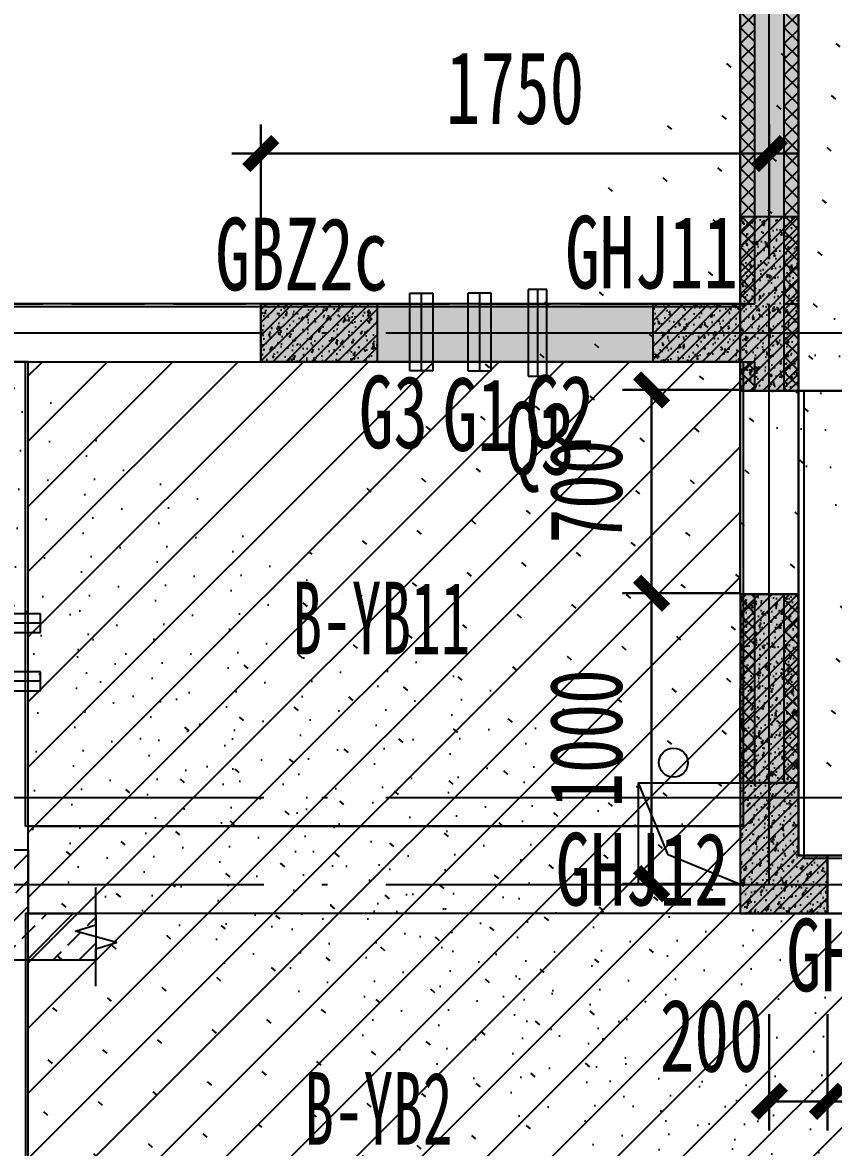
# Model space of a CAD drawing. Extents: x -3200781797 to -8106663, y 494714 to 1244925.
# Drawn here: x -8153170 to -8150380, y 771964 to 775838 of the extents above; entities that cross this region are included whole.
import ezdxf
from ezdxf.enums import TextEntityAlignment as Align
from ezdxf.xclip import XClip

# ---------------------------------------------------------------- set-up
doc = ezdxf.new("R2010")
doc.units = 0
doc.header["$LTSCALE"] = 1000
doc.header["$MEASUREMENT"] = 0
doc.header["$XCLIPFRAME"] = 0
for name, pattern in [('120-墙体$0$CENTER2', [1.125, 0.75, -0.125, 0.125, -0.125]), ('120-墙体$0$CONTINOUS', [0]), ('3#-轴线$0$DOTE', [2.4200000000000004, 2, -0.2, 0.02, -0.2]), ('3#4#5#$0$DASH', [0.35, 0.25, -0.1]), ('3#4#5#模板$0$DASH', [0.35, 0.25, -0.1]), ('DASH', [0.35, 0.25, -0.1])]:
    doc.linetypes.add(name, pattern=pattern)
doc.layers.get('Defpoints').update_dxf_attribs({"color": 30, "linetype": 'DASH'})
for name, color, linetype in [('120-墙体$0$DUCT-排烟中心线', 5, '120-墙体$0$CENTER2'), ('120-墙体$0$DUCT-排烟管', 2, 'Continuous'), ('120-墙体$0$DUCT-送风中心线', 5, '120-墙体$0$CENTER2'), ('120-墙体$0$DUCT-送风管', 4, 'Continuous'), ('120-墙体$0$S-SLAB-HOLE', 5, 'Continuous'), ('120-墙体$0$S-WALL', 40, 'Continuous'), ('120-墙体$0$S-WALL-BEAM', 120, 'Continuous'), ('120-墙体$0$S-WALL-COLU', 252, '120-墙体$0$CONTINOUS'), ('120-墙体$0$S-WALL-COLU-HATC', 16, 'Continuous'), ('120-墙体$0$S-WALL-HATC', 253, 'Continuous'), ('120-墙体$0$提结构条件', 7, 'Continuous'), ('3#-轴线$0$A-ANNO-DOTE', 10, '3#-轴线$0$DOTE'), ('3#4#5#$0$PC-SLAB', 6, '3#4#5#$0$DASH'), ('3#4#5#$0$S-ANNO-TEXT', 7, 'Continuous'), ('3#4#5#$0$S-PC-FQ-WYQ', 4, 'Continuous'), ('3#4#5#$0$S-PC-SLAB', 6, 'Continuous'), ('3#4#5#$0$S-WALL-HATC', 253, 'Continuous'), ('3#4#5#模板$0$S-SLAB-TEXT', 120, 'Continuous'), ('3#4#5#模板$0$南北楼-结构布置-地上 -新修改$0$S-ANNO-THIN', 3, 'Continuous'), ('3#4#5#模板$0$南北楼-结构布置-地上 -新修改$0$S-SLAB-HATC', 200, 'Continuous'), ('4#-标准层$0$S-SLAB', 6, 'Continuous'), ('DIM', 3, 'Continuous'), ('S-PC-FQ-WYQ', 4, 'Continuous'), ('S-WALL-COLU-TEXT', 2, 'Continuous')]:
    doc.layers.add(name, color=color, linetype=linetype)
doc.layers.add('WALL-TEXT', color=2, linetype='Continuous', lineweight=25)
doc.layers.add('设备条件', color=5, linetype='Continuous', lineweight=30)
doc.styles.add('3#4#5#$0$外部参照 1$0$宋体', font='', dxfattribs={"width": 0.8})
doc.styles.add('TSSD_Dimension', font='', dxfattribs={"width": 0.7})
doc.styles.add('楷体GB312', font='', dxfattribs={"width": 0.8})
doc.styles.get('3#4#5#$0$外部参照 1$0$宋体').set_extended_font_data('SimSun')
doc.styles.get('TSSD_Dimension').set_extended_font_data('KaiTi_GB2312')
doc.styles.get('楷体GB312').set_extended_font_data('楷体_GB2312')
doc.dimstyles.new('TSSD_100_100', dxfattribs={"dimtxt": 250, "dimasz": 100, "dimexe": 100, "dimexo": 250, "dimgap": 100, "dimtad": 1, "dimdec": 0, "dimzin": 0, "dimdsep": 46, "dimtxsty": 'TSSD_Dimension', "dimblk": 'ARCHTICK', "dimcen": 0, "dimdle": 100, "dimclrt": 7, "dimadec": 0, "dimazin": 0, "dimtfac": 1, "dimtdec": 0, "dimtix": 1, "dimtmove": 2, "dimatfit": 3, "dimfxl": 1, "dimtolj": 1, "dimtzin": 0, "dimarcsym": 0})
doc.dimstyles.new('TSSD_100_100$0', dxfattribs={"dimtxt": 250, "dimasz": 100, "dimexe": 100, "dimexo": 0, "dimgap": 100, "dimtad": 1, "dimdec": 0, "dimzin": 0, "dimdsep": 46, "dimtxsty": 'TSSD_Dimension', "dimblk1": 'ARCHTICK', "dimblk2": 'ARCHTICK', "dimsah": 1, "dimcen": 0, "dimclrt": 7, "dimadec": 0, "dimazin": 0, "dimtfac": 1, "dimtdec": 0, "dimtix": 1, "dimtmove": 2, "dimatfit": 3, "dimldrblk": 'ARCHTICK', "dimfxl": 300, "dimfxlon": 1, "dimtvp": 0.7, "dimtolj": 1, "dimtzin": 0, "dimarcsym": 0})

# ---------------------------------------------------------------- blocks, each defined once
blk = doc.blocks.new('an-4')
at = {"layer": 'S-WALL-COLU-TEXT', "style": '楷体GB312', "width": 0.7}
for s, p in [('GBZ2c', (-8455061.28577073, 768243.849255085)), ('GHJ11', (-8453857.439727, 768250.2359273434)), ('GHJ12', (-8453889.447318915, 766125.8713706913)), ('GHJ13', (-8453096.06951236, 765830.6417960587))]:
    blk.add_text(s, height=250, dxfattribs=at).set_placement(p)
blk = doc.blocks.new('3-Q-2')
at = {"layer": 'WALL-TEXT', "style": '楷体GB312', "width": 0.7}
blk.add_text('Q3', height=250, rotation=0.0003730194111994933, dxfattribs=at).set_placement((-8198116.203775353, 774266.9263707728))
blk = doc.blocks.new('g-4')
at = {"layer": 'DIM', "color": 7, "char_height": 250, "attachment_point": 5, "style": 'TSSD_Dimension'}
for s, insert in [('\\A1;G3', (-8376240.714031867, 696637.9254228591)), ('\\A1;G1', (-8375952.121399959, 696629.1748529244)), ('\\A1;G2', (-8375668.028716513, 696639.2483741969))]:
    blk.add_mtext(s, dxfattribs=dict(at, insert=insert))
blk = doc.blocks.new('_ArchTick')
at = {"color": 0, "linetype": 'ByBlock', "const_width": 0.4}
blk.add_lwpolyline([(-0.5, -0.5), (0.5, 0.5)], dxfattribs=at)
blk = doc.blocks.new('*D1541')
at = {"layer": 'Defpoints', "color": 0, "transparency": 16777216}
for p in [(-8394873.590938032, 775383.1338346412), (-8396623.590938032, 774769.5152454139), (-8394873.590938032, 774769.5152454139)]:
    blk.add_point(p, dxfattribs=at)
at = {"layer": 'DIM', "color": 0, "lineweight": -2, "transparency": 16777216}
for p, q in [((-8396623.590938032, 775019.5152454139), (-8396623.590938032, 775483.1338346412)), ((-8394873.590938032, 775019.5152454139), (-8394873.590938032, 775483.1338346412)), ((-8396723.590938032, 775383.1338346412), (-8394773.590938032, 775383.1338346412))]:
    blk.add_line(p, q, dxfattribs=at)
at = {"layer": 'DIM', "color": 0, "lineweight": -2, "transparency": 16777216, "xscale": 100, "yscale": 100, "zscale": 100, "rotation": 180}
blk.add_blockref('_ArchTick', (-8396623.590938032, 775383.1338346412), dxfattribs=at)
at = {"layer": 'DIM', "color": 0, "lineweight": -2, "transparency": 16777216, "xscale": 100, "yscale": 100, "zscale": 100}
blk.add_blockref('_ArchTick', (-8394873.590938032, 775383.1338346412), dxfattribs=at)
at = {"layer": 'DIM', "color": 7, "transparency": 16777216, "insert": (-8395748.590938032, 775608.1338346412), "char_height": 250, "attachment_point": 5, "style": 'TSSD_Dimension'}
blk.add_mtext('\\A1;1750', dxfattribs=at)
blk = doc.blocks.new('*D1518')
at = {"layer": 'Defpoints', "color": 0, "transparency": 16777216}
for p in [(-8395278.561777547, 774569.5156374376), (-8394873.590938035, 774569.5156374376), (-8394873.590938035, 773869.5156374376)]:
    blk.add_point(p, dxfattribs=at)
at = {"layer": 'DIM', "color": 0, "lineweight": -2, "transparency": 16777216}
for p, q in [((-8394978.561777547, 774569.5156374376), (-8395378.561777547, 774569.5156374376)), ((-8395278.561777547, 773869.5156374376), (-8395278.561777547, 774569.5156374376)), ((-8394978.561777547, 773869.5156374376), (-8395378.561777547, 773869.5156374376))]:
    blk.add_line(p, q, dxfattribs=at)
at = {"layer": 'DIM', "color": 0, "lineweight": -2, "transparency": 16777216, "xscale": 100, "yscale": 100, "zscale": 100}
for p, rotation in [((-8395278.561777547, 774569.5156374376), 90), ((-8395278.561777547, 773869.5156374376), 270)]:
    blk.add_blockref('_ArchTick', p, dxfattribs=dict(at, rotation=rotation))
at = {"layer": 'DIM', "color": 7, "transparency": 16777216, "insert": (-8395503.561777545, 774219.5156374398), "char_height": 250, "attachment_point": 5, "rotation": 90, "style": 'TSSD_Dimension'}
blk.add_mtext('\\A1;700', dxfattribs=at)
blk = doc.blocks.new('*D1519')
at = {"layer": 'Defpoints', "color": 0, "transparency": 16777216}
for p in [(-8395278.561777558, 773869.5156374376), (-8394873.590938035, 773869.5156374376), (-8394873.590938035, 772869.5156374376)]:
    blk.add_point(p, dxfattribs=at)
at = {"layer": 'DIM', "color": 0, "lineweight": -2, "transparency": 16777216}
for p, q in [((-8394978.561777558, 773869.5156374376), (-8395378.561777558, 773869.5156374376)), ((-8395278.561777558, 772869.5156374376), (-8395278.561777558, 773869.5156374376)), ((-8394978.561777558, 772869.5156374376), (-8395378.561777558, 772869.5156374376))]:
    blk.add_line(p, q, dxfattribs=at)
at = {"layer": 'DIM', "color": 0, "lineweight": -2, "transparency": 16777216, "xscale": 100, "yscale": 100, "zscale": 100}
for p, rotation in [((-8395278.561777558, 773869.5156374376), 90), ((-8395278.561777558, 772869.5156374376), 270)]:
    blk.add_blockref('_ArchTick', p, dxfattribs=dict(at, rotation=rotation))
at = {"layer": 'DIM', "color": 7, "transparency": 16777216, "insert": (-8395503.561777556, 773369.5156374398), "char_height": 250, "attachment_point": 5, "rotation": 90, "style": 'TSSD_Dimension'}
blk.add_mtext('\\A1;1000', dxfattribs=at)
blk = doc.blocks.new('*D1520')
at = {"layer": 'Defpoints', "color": 0, "transparency": 16777216}
for p in [(-8394873.590938032, 773002.2214656011), (-8394673.590938032, 772902.2212891907), (-8394873.590938032, 772120.0094388966)]:
    blk.add_point(p, dxfattribs=at)
at = {"layer": 'DIM', "color": 0, "lineweight": -2, "transparency": 16777216}
for p, q in [((-8394873.590938032, 772420.0094388966), (-8394873.590938032, 772020.0094388966)), ((-8394673.590938032, 772420.0094388966), (-8394673.590938032, 772020.0094388966)), ((-8394673.590938032, 772120.0094388966), (-8394873.590938032, 772120.0094388966))]:
    blk.add_line(p, q, dxfattribs=at)
at = {"layer": 'DIM', "color": 0, "lineweight": -2, "transparency": 16777216, "xscale": 100, "yscale": 100, "zscale": 100, "rotation": 180}
blk.add_blockref('_ArchTick', (-8394873.590938032, 772120.0094388966), dxfattribs=at)
at = {"layer": 'DIM', "color": 0, "lineweight": -2, "transparency": 16777216, "xscale": 100, "yscale": 100, "zscale": 100}
blk.add_blockref('_ArchTick', (-8394673.590938032, 772120.0094388966), dxfattribs=at)
at = {"layer": 'DIM', "color": 7, "transparency": 16777216, "insert": (-8395071.991838932, 772345.0094388966), "char_height": 250, "attachment_point": 5, "style": 'TSSD_Dimension'}
blk.add_mtext('\\A1;200', dxfattribs=at)
blk = doc.blocks.new('*D1521')
at = {"layer": 'Defpoints', "color": 0, "transparency": 16777216}
for p in [(-8394673.590938032, 772902.2212891907), (-8394223.591016434, 772902.2212891907), (-8394673.590938032, 772120.0094388966)]:
    blk.add_point(p, dxfattribs=at)
at = {"layer": 'DIM', "color": 0, "lineweight": -2, "transparency": 16777216}
for p, q in [((-8394673.590938032, 772420.0094388966), (-8394673.590938032, 772020.0094388966)), ((-8394223.591016434, 772420.0094388966), (-8394223.591016434, 772020.0094388966)), ((-8394673.590938032, 772120.0094388966), (-8394773.590938032, 772120.0094388966)), ((-8394223.591016434, 772120.0094388966), (-8394673.590938032, 772120.0094388966)), ((-8394223.591016434, 772120.0094388966), (-8394123.591016434, 772120.0094388966))]:
    blk.add_line(p, q, dxfattribs=at)
at = {"layer": 'DIM', "color": 0, "lineweight": -2, "transparency": 16777216, "xscale": 100, "yscale": 100, "zscale": 100}
blk.add_blockref('_ArchTick', (-8394673.590938032, 772120.0094388966), dxfattribs=at)
at = {"layer": 'DIM', "color": 0, "lineweight": -2, "transparency": 16777216, "xscale": 100, "yscale": 100, "zscale": 100, "rotation": 180}
blk.add_blockref('_ArchTick', (-8394223.591016434, 772120.0094388966), dxfattribs=at)
at = {"layer": 'DIM', "color": 7, "transparency": 16777216, "insert": (-8394448.590977233, 772345.0094388966), "char_height": 250, "attachment_point": 5, "style": 'TSSD_Dimension'}
blk.add_mtext('\\A1;450', dxfattribs=at)
blk = doc.blocks.new('3#4#5#模板$0$A$C4139bdaf')
h = blk.add_hatch()
h.set_pattern_fill('ANSI31', color=251, scale=100)
h.set_pattern_definition([(45, (-7702.687107387464, -122599.998702767), (-112.2532015133644, 112.2532015133644), [])])
h.paths.add_polyline_path([(17649.99894117552, 3600.000498155889), (20099.99894117552, 3600.000498155889), (20099.99894117552, 1700.000498155816), (20899.99894117552, 1700.000498155845), (20899.99894117552, 200.0004981558304), (17649.99894117552, 200.0004981558304)])
at = {"layer": '3#4#5#模板$0$南北楼-结构布置-地上 -新修改$0$S-SLAB-HATC'}
h = blk.add_hatch(dxfattribs=at)
h.set_pattern_fill('ANSI33', color=256, scale=20, angle=-180)
h.set_pattern_definition([(225, (-76240.41036994423, 14928.68641716003), (89.8025612106915, -89.80256121069156), []), (225, (-76330.21296994417, 14928.68641716003), (89.8025612106915, -89.80256121069156), [63.5, -31.75])])
h.paths.add_polyline_path([(17882.82691670564, 1540.00049815618), (17449.99975173402, 1540.000498156878), (17449.99975173408, 1760.000498156878), (17122.8269167057, 1760.000498156936), (17122.8269167057, 1920.000498156936), (17449.99975173484, 1920.000498155772), (17649.99975173484, 1920.00049815583), (17649.99975173484, 1700.00049815583), (17882.8269167057, 1700.00049815583)])
at = {"linetype": '3#4#5#模板$0$DASH'}
for points in [[(17449.99894117552, 3800.000498155889), (20299.99894117552, 3800.000498155889), (20299.99894117552, 1900.00049815583), (21099.99894117552, 1900.00049815586), (21099.99894117552, 0.0004981558304280043), (17449.99894117552, 0.0004981558304280043)], [(17649.99894117552, 3600.000498155889), (20099.99894117552, 3600.000498155889), (20099.99894117552, 1700.000498155816), (20899.99894117552, 1700.000498155845), (20899.99894117552, 200.0004981558304), (17649.99894117552, 200.0004981558304)]]:
    blk.add_lwpolyline(points, close=True, dxfattribs=at)
at = {"layer": '3#4#5#模板$0$南北楼-结构布置-地上 -新修改$0$S-ANNO-THIN'}
blk.add_lwpolyline([(17882.82691670564, 1450.400498156378), (17882.82691670564, 1578.400498156087), (17953.22691670549, 1600.800498156052), (17812.42691670591, 1639.2004981559), (17882.82691670564, 1661.600498155924), (17882.82691670564, 1789.600498155633)], dxfattribs=at)
at = {"layer": '3#4#5#模板$0$南北楼-结构布置-地上 -新修改$0$S-SLAB-HATC'}
blk.add_lwpolyline([(17882.82691670564, 1540.00049815618), (17449.99975173402, 1540.000498156878), (17449.99975173408, 1760.000498156878), (17122.8269167057, 1760.000498156936), (17122.8269167057, 1920.000498156936), (17449.99975173484, 1920.000498155772), (17649.99975173484, 1920.00049815583), (17649.99975173484, 1700.00049815583), (17882.8269167057, 1700.00049815583)], close=True, dxfattribs=at)
blk = doc.blocks.new('3#4#5#$0$B-YWQ6')
at = {"layer": '3#4#5#$0$S-PC-FQ-WYQ'}
h = blk.add_hatch(dxfattribs=at)
h.set_pattern_fill('ANSI37', color=256, scale=12, angle=90)
h.set_pattern_definition([(135, (-989707.8429496246, 842389.8077511969), (-26.94076836320746, -26.94076836320745), []), (225, (-989707.8429496246, 842389.8077511969), (26.94076836320745, -26.94076836320746), [])])
h.paths.add_polyline_path([(-127905.2501225748, 326688.3582546908), (-127855.2501228041, 326688.3616408699), (-127855.4329784815, 329388.3912538569), (-127905.4329784815, 329388.3912538569)])
h.paths.add_polyline_path([(-127855.2365838158, 326488.4462222033), (-127905.2365835865, 326488.4428360242), (-127905.2298080935, 326388.3965487699), (-127855.2298080935, 326388.3965487699)])
h = blk.add_hatch(dxfattribs=at)
h.set_pattern_fill('ANSI37', color=256, scale=12, angle=90)
h.set_pattern_definition([(135, (-989557.8429524016, 842389.8077512046), (-26.94076836320746, -26.94076836320745), []), (225, (-989557.8429524016, 842389.8077512046), (26.94076836320745, -26.94076836320746), [])])
h.paths.add_polyline_path([(-127755.2298108707, 326388.3965487774), (-127705.2298108707, 326388.3965487774), (-127705.4329812587, 329388.3912538645), (-127755.4329812587, 329388.3912538645)])
h = blk.add_hatch(dxfattribs=at)
h.set_pattern_fill('ANSI37', color=256, scale=12, angle=90)
h.set_pattern_definition([(135, (-989707.6041484298, 838589.8080073441), (-26.94076836320746, -26.94076836320745), []), (225, (-989707.6041484298, 838589.8080073441), (26.94076836320745, -26.94076836320746), [])])
h.paths.add_polyline_path([(-127905.4323774343, 325038.3215355956), (-127855.4323774343, 325038.3215355956), (-127855.1941772867, 325688.391510004), (-127905.1941772867, 325688.391510004)])
h = blk.add_hatch(dxfattribs=at)
h.set_pattern_fill('ANSI37', color=256, scale=12, angle=90)
h.set_pattern_definition([(135, (-989557.6041512068, 838589.8080073516), (-26.94076836320746, -26.94076836320745), []), (225, (-989557.6041512068, 838589.8080073516), (26.94076836320745, -26.94076836320746), [])])
h.paths.add_polyline_path([(-127755.4323802115, 325038.321535603), (-127705.4323802115, 325038.321535603), (-127705.1941800639, 325688.3915100115), (-127755.1941800639, 325688.3915100115)])
for p, q in [((-127906.0000690809, 326688.3582039018), (-127855.2501228041, 326688.3616408699)), ((-127905.2433562314, 326488.4428355655), (-127855.2365838158, 326488.4462222033))]:
    blk.add_line(p, q, dxfattribs=at)
blk.add_lwpolyline([(-127855.2501228041, 326688.3616408699), (-127855.4329784815, 329388.3912538569), (-127905.4329784815, 329388.3912538569), (-127905.2298080935, 326388.3965487699), (-127855.2298080935, 326388.3965487699), (-127855.2365838158, 326488.4462222033)], dxfattribs=at)
for points in [[(-127905.4329787674, 329388.3912538569), (-127705.4329784238, 329388.3912538569), (-127705.2298080358, 326388.3965487774), (-127905.2298083794, 326388.3965487774)], [(-127755.2298108707, 326388.3965487774), (-127705.2298108707, 326388.3965487774), (-127705.4329812587, 329388.3912538645), (-127755.4329812587, 329388.3912538645)], [(-127905.4327508085, 326388.396631066), (-127705.1947088777, 326388.396631066), (-127705.1947088777, 325688.3965545463), (-127905.4327508085, 325688.3965545463)], [(-127905.4323774343, 325038.3215355956), (-127855.4323774343, 325038.3215355956), (-127855.1941772867, 325688.391510004), (-127905.1941772867, 325688.391510004)], [(-127905.1941775726, 325688.391510004), (-127705.194177229, 325688.391510004), (-127705.4323773766, 325038.321535603), (-127905.4323777203, 325038.321535603)], [(-127755.4323802115, 325038.321535603), (-127705.4323802115, 325038.321535603), (-127705.1941800639, 325688.3915100115), (-127755.1941800639, 325688.3915100115)]]:
    blk.add_lwpolyline(points, close=True, dxfattribs=at)
blk = doc.blocks.new('3#4#5#$0$A$C53EF3948')
at = {"layer": '3#4#5#$0$S-PC-FQ-WYQ'}
blk.add_blockref('3#4#5#$0$B-YWQ6', (148005.4568359147, -329888.5341169708), dxfattribs=at)
blk = doc.blocks.new('3#4#5#$0$A$C7C4D4DCF')
at = {"layer": '3#4#5#$0$S-PC-SLAB'}
blk.add_lwpolyline([(20320.26212703699, 7799.856764026452), (21679.23046892555, 7799.856764026452), (21679.23046892555, 6189.997998516599), (20320.26212703699, 6189.997998516599)], close=True, dxfattribs=at)
blk = doc.blocks.new('3#4#5#$0$ban3')
at = {"layer": '3#4#5#$0$S-WALL-HATC', "ltscale": 100}
h = blk.add_hatch(dxfattribs=at)
h.set_pattern_fill('AR-CONC', color=256, scale=25, angle=-270.0000000000001, style=0)
h.set_pattern_definition([(139.9999999999999, (-37341029879.81102, -2020433658.351167), (15.6880337456489, 179.3150456501884), [18.75, -206.25]), (84.99999999999994, (-37341029879.81102, -2020433658.351167), (-188.048033425003, -34.68783340324987), [15, -165]), (190.4513999999999, (-37341029878.50368, -2020433643.408247), (-172.3598855152383, 144.6273454285055), [15.93504749999986, -175.2855279999978]), (136.1841999999999, (-37341029929.81102, -2020433658.351167), (41.37975358225471, 266.8102621564111), [28.125, -309.375]), (186.6356, (-37341029926.36269, -2020433636.116981), (-243.5294677251103, 233.665676387176), [23.902572, -262.92825]), (81.18419999999995, (-37341029929.81102, -2020433658.351167), (-243.529650231331, 233.665486283407), [22.5, -247.5]), (111, (-37341029917.31102, -2020433633.351167), (100.6547226663348, 149.2267630296154), [18.75, -206.25]), (55.99999999999998, (-37341029917.31102, -2020433633.351167), (-181.2875112617132, 60.82883298039556), [15, -165]), (161.4514, (-37341029908.92312, -2020433620.915609), (-80.63262417748795, 210.0556571453725), [15.9350475, -175.285528]), (127.5, (-37341029879.81102, -2020433658.351167), (-83.22346345782788, 3.039963829322726), [0, -162.9999999999978, 0, -167.4999999999978, 0, -165.6249999999978]), (97.49999999999993, (-37341029879.81102, -2020433658.351167), (-98.60292797059002, 65.76738436053722), [0, -95.5, 0, -159.25, 0, -63.125]), (57.49999999999993, (-37341029879.81102, -2020433714.101167), (5.638717933595033, 133.4556090431022), [0, -62.5, 0, -195, 0, -258.75]), (47.49999999999995, (-37341029879.81102, -2020433739.101167), (-25.02624558307933, 145.7965423355966), [0, -81.25, 0, -129.5, 0, -183.75])])
h.paths.add_polyline_path([(-214282.0075875558, 407875.9277280352), (-214282.0075875558, 408175.9277280352), (-211832.3804074041, 408175.221341892), (-211832.380407404, 407875.221341892)])
at = {"layer": '3#4#5#$0$S-PC-SLAB'}
for points in [[(-211832.000995802, 409964.9999670067), (-211832.000995802, 412984.9999670067), (-214532.000995802, 412984.9999670067), (-214532.000995802, 409964.9999670067)], [(-214292.0078049984, 409775.0002631896), (-211822.0078049995, 409775.0002631896), (-211822.0078049995, 408175.9277280352), (-214292.0078049984, 408175.9277280352)], [(-214292.0078736024, 406375.9155135542), (-211022.0078736036, 406375.9155135542), (-211022.007587557, 407875.9277280353), (-214292.0075875558, 407875.9277280352)]]:
    blk.add_lwpolyline(points, close=True, dxfattribs=at)
at = {"layer": '3#4#5#$0$S-WALL-HATC', "ltscale": 100}
blk.add_lwpolyline([(-214282.0075875558, 407875.9277280352), (-214282.0075875558, 408175.9277280352), (-211832.3804074041, 408175.221341892), (-211832.380407404, 407875.221341892)], close=True, dxfattribs=at)
blk = doc.blocks.new('3#4#5#$0$5#')
at = {"layer": '3#4#5#$0$S-ANNO-TEXT'}
blk.add_blockref('3#4#5#$0$ban3', (378828.7940562447, -247400.000215945), dxfattribs=at)
at = {"layer": '3#4#5#$0$PC-SLAB', "linetype": 'ByBlock', "style": '3#4#5#$0$外部参照 1$0$宋体', "width": 0.6}
for s, p in [('B-YB11', (165761.7885475838, 161492.4423490529)), ('B-YB2', (165751.550138473, 159804.2312724185))]:
    blk.add_text(s, height=250, dxfattribs=at).set_placement(p, align=Align.MIDDLE)
blk = doc.blocks.new('120-墙体$0$A$Ca94620f4')
at = {"layer": '120-墙体$0$DUCT-排烟中心线'}
for p, q in [((-547.6834203733888, -2950.689154202279), (-547.6834203733742, -3249.31108146171)), ((-2257.938552053805, -4100.000693814996), (-2556.560479313237, -4100.000693814989)), ((-2257.938321257505, -4300.000543797403), (-2556.560248516937, -4300.000543797396))]:
    blk.add_line(p, q, dxfattribs=at)
at = {"layer": '120-墙体$0$DUCT-排烟管'}
for p, q in [((-580.1834203733888, -2950.689154202279), (-580.1834203733742, -3249.31108146171)), ((-515.1834203733888, -2950.689154202279), (-580.1834203733888, -2950.689154202279)), ((-515.1834203733742, -3249.31108146171), (-515.1834203733888, -2950.689154202279)), ((-580.1834203733742, -3249.31108146171), (-515.1834203733742, -3249.31108146171)), ((-2257.938552053805, -4067.500693814996), (-2556.560479313237, -4067.500693814989)), ((-2257.938552053805, -4132.500693814996), (-2257.938552053805, -4067.500693814996)), ((-2556.560479313237, -4132.500693814989), (-2257.938552053805, -4132.500693814996)), ((-2257.938321257505, -4267.500543797403), (-2556.560248516937, -4267.500543797396)), ((-2257.938321257505, -4332.500543797403), (-2257.938321257505, -4267.500543797403)), ((-2556.560248516937, -4332.500543797396), (-2257.938321257505, -4332.500543797403))]:
    blk.add_line(p, q, dxfattribs=at)
at = {"layer": '120-墙体$0$DUCT-送风中心线'}
for p, q in [((-947.6834203733888, -2963.74848623795), (-947.6834203733888, -3230.97650390194)), ((-747.6834203733888, -2963.74848623795), (-747.6834203733888, -3230.97650390194))]:
    blk.add_line(p, q, dxfattribs=at)
at = {"layer": '120-墙体$0$DUCT-送风管'}
for p, q in [((-787.6834203733888, -2963.74848623795), (-787.6834203733888, -3230.97650390194)), ((-707.6834203733888, -2963.74848623795), (-787.6834203733888, -2963.74848623795)), ((-707.6834203733888, -3230.97650390194), (-707.6834203733888, -2963.74848623795)), ((-787.6834203733888, -3230.97650390194), (-707.6834203733888, -3230.97650390194))]:
    blk.add_line(p, q, dxfattribs=at)
at = {"layer": '120-墙体$0$提结构条件', "color": 3}
for p, q in [((-987.6834203733888, -3230.97650390194), (-987.6834203733888, -2963.74848623795)), ((-987.6834203733888, -2963.74848623795), (-907.6834203733888, -2963.74848623795)), ((-907.6834203733888, -2963.74848623795), (-907.6834203733888, -3230.97650390194)), ((-907.6834203733888, -3230.97650390194), (-987.6834203733888, -3230.97650390194))]:
    blk.add_line(p, q, dxfattribs=at)
blk = doc.blocks.new('120-墙体$0$A$C8f34f6bc')
at = {"layer": '120-墙体$0$S-SLAB-HOLE'}
blk.add_lwpolyline([(-350.0000000000002, -5000), (-350.0000000000002, -4650), (-7.105427357601002e-14, -4650), (0, -5000)], close=True, dxfattribs=at)
blk.add_lwpolyline([(0, -5000), (-248.2317736557453, -4896.88676487864), (-350.0000000000002, -4650)], dxfattribs=at)
blk.add_circle((-230, -4580), 50, dxfattribs=at)
blk = doc.blocks.new('120-墙体')
at = {"layer": '120-墙体$0$S-WALL-COLU-HATC'}
h = blk.add_hatch(dxfattribs=at)
h.set_pattern_fill('AR-CONC', color=256, scale=10, angle=180)
h.set_pattern_definition([(230, (-15637.05247968875, 223941.5126408452), (-71.72601826007535, 6.27521349825952), [7.5, -82.5]), (175, (-15637.05247968875, 223941.5126408452), (13.87513336129999, -75.21921337000119), [6, -66]), (280.4514, (-15643.02964768873, 223942.0355748452), (-57.85093817140217, -68.94395420609536), [6.374018999999977, -70.11421119999963]), (226.1842, (-15637.05247968875, 223921.5126408452), (-106.7241048625644, 16.55190143290182), [11.24999999999993, -123.7499999999994]), (276.6356, (-15645.94615418874, 223922.8919715452), (-93.46627055487033, -97.41178709004417), [9.561028799999976, -105.1712999999998]), (171.1842, (-15637.05247968875, 223921.5126408452), (-93.46619451336272, -97.41186009253246), [9, -99]), (201, (-15647.05247968875, 223926.5126408452), (-59.69070521184616, 40.2618890665339), [7.5, -82.5]), (146, (-15647.05247968875, 223926.5126408452), (-24.33153319215818, -72.5150045046853), [6, -66]), (251.4514, (-15652.02670298875, 223929.8678014452), (-84.02226285814899, -32.25304967099522), [6.374018999999993, -70.11421119999987]), (217.5, (-15637.05247968875, 223941.5126408452), (-1.215985531729071, -33.28938538313115), [0, -65.19999999999999, 0, -67, 0, -66.25]), (187.5, (-15637.05247968875, 223941.5126408452), (-26.30695374421487, -39.44117118823603), [0, -38.19999999999999, 0, -63.7, 0, -25.25]), (147.5, (-15614.75247968873, 223941.5126408452), (-53.3822436172409, 2.255487173437982), [0, -24.99999999999999, 0, -77.99999999999996, 0, -103.5]), (137.5, (-15604.75247968873, 223941.5126408452), (-58.31861693423862, -10.01049823323176), [0, -32.5, 0, -51.8, 0, -73.5])])
h.paths.add_polyline_path([(-100, -3100.000000539585), (-99.98422405263409, -2800.000000539585), (100.0157759473659, -2800.000000539586), (100, -3300.000000539585), (100, -3400), (-100, -3400), (-100, -3300), (-399.9999080896378, -3300), (-399.9999080896378, -3100.000000000233)])
h = blk.add_hatch(dxfattribs=at)
h.set_pattern_fill('ANSI31', color=256, scale=250, angle=180, style=0)
h.set_pattern_definition([(225, (-15637.05247968875, 223941.5126408452), (22.09708691207961, -22.09708691207961), [])])
h.paths.add_polyline_path([(-100, -3100.000000539585), (-99.98422405263409, -2800.000000539585), (100.0157759473659, -2800.000000539586), (100, -3300.000000539585), (100, -3400), (-100, -3400), (-100, -3300), (-399.9999080896378, -3300), (-399.9999080896378, -3100.000000000233)])
h = blk.add_hatch(dxfattribs=at)
h.set_pattern_fill('AR-CONC', color=256, scale=10)
h.set_pattern_definition([(49.99999999999999, (-9954.749218468613, -244207.8156450689), (71.72601826007535, -6.275213498259511), [7.5, -82.5]), (355, (-9954.749218468613, -244207.8156450689), (-13.8751333613, 75.21921337000119), [6, -66]), (100.4514, (-9948.7720504686, -244208.3385790689), (57.85093817140216, 68.94395420609536), [6.374018999999978, -70.11421119999964]), (46.18420000000002, (-9954.749218468613, -244187.8156450689), (106.7241048625644, -16.55190143290181), [11.24999999999991, -123.7499999999993]), (96.6356, (-9945.855543968617, -244189.1949757689), (93.46627055487033, 97.41178709004417), [9.561028799999999, -105.1713]), (351.1842, (-9954.749218468613, -244187.8156450689), (93.46619451336272, 97.41186009253246), [9, -99]), (21, (-9944.749218468613, -244192.8156450689), (59.69070521184616, -40.26188906653388), [7.5, -82.5]), (326.0000000000001, (-9944.749218468613, -244192.8156450689), (24.33153319215817, 72.5150045046853), [6, -66]), (71.4514, (-9939.774995168613, -244196.170805669), (84.02226285814899, 32.25304967099524), [6.374019000000001, -70.1142112]), (37.50000000000001, (-9954.749218468613, -244207.8156450689), (1.215985531729067, 33.28938538313115), [0, -65.19999999999999, 0, -67, 0, -66.25]), (7.499999999999999, (-9954.749218468613, -244207.8156450689), (26.30695374421486, 39.44117118823603), [0, -38.2, 0, -63.7, 0, -25.25]), (327.5, (-9977.0492184686, -244207.8156450689), (53.3822436172409, -2.255487173437976), [0, -25, 0, -78, 0, -103.5]), (317.5, (-9987.0492184686, -244207.8156450689), (58.31861693423862, 10.01049823323177), [0, -32.5, 0, -51.8, 0, -73.5])])
h.paths.add_polyline_path([(-1750, -3300.000392023416), (-1750.000000000015, -3100.000392023416), (-1350.000497644069, -3100.001491396397), (-1350.000497644069, -3300.001491396397)])
h = blk.add_hatch(dxfattribs=at)
h.set_pattern_fill('ANSI31', color=256, scale=250, style=0)
h.set_pattern_definition([(45, (-9954.749218468613, -244207.8156450689), (-22.09708691207961, 22.09708691207961), [])])
h.paths.add_polyline_path([(-1750.000000000015, -3100.000392023416), (-1750, -3300.000392023416), (-1350.000497644069, -3300.001491396397), (-1350.000497644069, -3100.001491396397)])
h = blk.add_hatch(dxfattribs=at)
h.set_pattern_fill('AR-CONC', color=256, scale=10)
h.set_pattern_definition([(49.99999999999999, (12337.0756467121, -241757.8336407725), (71.72601826007535, -6.275213498259511), [7.5, -82.5]), (355, (12337.0756467121, -241757.8336407725), (-13.8751333613, 75.21921337000119), [6, -66]), (100.4514, (12343.05281471211, -241758.3565747725), (57.85093817140216, 68.94395420609536), [6.374018999999977, -70.11421119999963]), (46.18420000000002, (12337.0756467121, -241737.8336407725), (106.7241048625644, -16.55190143290181), [11.24999999999991, -123.7499999999993]), (96.6356, (12345.96932121209, -241739.2129714725), (93.46627055487033, 97.41178709004417), [9.561028799999999, -105.1713]), (351.1842, (12337.0756467121, -241737.8336407725), (93.46619451336272, 97.41186009253246), [9, -99]), (21, (12347.0756467121, -241742.8336407725), (59.69070521184616, -40.26188906653388), [7.5, -82.5]), (326.0000000000001, (12347.0756467121, -241742.8336407725), (24.33153319215817, 72.5150045046853), [6, -66]), (71.4514, (12352.0498700121, -241746.1888013725), (84.02226285814899, 32.25304967099524), [6.374019000000001, -70.1142112]), (37.50000000000001, (12337.0756467121, -241757.8336407725), (1.215985531729067, 33.28938538313115), [0, -65.19999999999999, 0, -67, 0, -66.25]), (7.499999999999999, (12337.0756467121, -241757.8336407725), (26.30695374421486, 39.44117118823603), [0, -38.2, 0, -63.7, 0, -25.25]), (327.5, (12314.77564671211, -241757.8336407725), (53.3822436172409, -2.255487173437976), [0, -25, 0, -78, 0, -103.5]), (317.5, (12304.77564671211, -241757.8336407725), (58.31861693423862, 10.01049823323177), [0, -32.5, 0, -51.8, 0, -73.5])])
h.paths.add_polyline_path([(100, -4100), (-100, -4100), (-100.0000000000073, -4750), (100, -4750)])
h = blk.add_hatch(dxfattribs=at)
h.set_pattern_fill('ANSI31', color=256, scale=250, style=0)
h.set_pattern_definition([(45, (12337.0756467121, -241757.8336407725), (-22.09708691207961, 22.09708691207961), [])])
h.paths.add_polyline_path([(-100.0000000000073, -4750), (100, -4750), (100, -4100), (-100, -4100)])
h = blk.add_hatch(dxfattribs=at)
h.set_pattern_fill('AR-CONC', color=256, scale=10)
h.set_pattern_definition([(49.99999999999999, (-6817.545511106262, -243940.3517896836), (71.72601826007535, -6.275213498259511), [7.5, -82.5]), (355, (-6817.545511106262, -243940.3517896836), (-13.8751333613, 75.21921337000119), [6, -66]), (100.4514, (-6811.56834310625, -243940.8747236836), (57.85093817140216, 68.94395420609536), [6.374018999999979, -70.11421119999966]), (46.18420000000002, (-6817.545511106262, -243920.3517896836), (106.7241048625644, -16.55190143290181), [11.24999999999992, -123.7499999999993]), (96.6356, (-6808.651836606266, -243921.7311203836), (93.46627055487033, 97.41178709004417), [9.561028799999999, -105.1713]), (351.1842, (-6817.545511106262, -243920.3517896836), (93.46619451336272, 97.41186009253246), [9, -99]), (21, (-6807.545511106262, -243925.3517896836), (59.69070521184616, -40.26188906653388), [7.5, -82.5]), (326.0000000000001, (-6807.545511106262, -243925.3517896836), (24.33153319215817, 72.5150045046853), [6, -66]), (71.4514, (-6802.571287806262, -243928.7069502836), (84.02226285814899, 32.25304967099524), [6.374019000000001, -70.1142112]), (37.50000000000001, (-6817.545511106262, -243940.3517896836), (1.215985531729067, 33.28938538313115), [0, -65.19999999999999, 0, -67, 0, -66.25]), (7.499999999999999, (-6817.545511106262, -243940.3517896836), (26.30695374421486, 39.44117118823603), [0, -38.2, 0, -63.7, 0, -25.25]), (327.5, (-6839.84551110625, -243940.3517896836), (53.3822436172409, -2.255487173437976), [0, -25, 0, -78, 0, -103.5]), (317.5, (-6849.84551110625, -243940.3517896836), (58.31861693423862, 10.01049823323177), [0, -32.5, 0, -51.8, 0, -73.5])])
h.paths.add_polyline_path([(100, -5000), (99.98422405263409, -4750), (-100.0157759473659, -4750), (-100, -5200), (200, -5199.999803988176), (200, -4999.999803988409)])
h = blk.add_hatch(dxfattribs=at)
h.set_pattern_fill('ANSI31', color=256, scale=250, style=0)
h.set_pattern_definition([(45, (-6817.545511106262, -243940.3517896836), (-22.09708691207961, 22.09708691207961), [])])
h.paths.add_polyline_path([(100, -5000), (99.98422405263409, -4750), (-100.0157759473659, -4750), (-100, -5200), (200, -5199.999803988176), (200, -4999.999803988409)])
at = {"layer": '120-墙体$0$S-WALL-HATC'}
for points in [[(100, 99.99999999999955), (-100, -100), (-100, -3100), (-33.33333333331393, -3200.000000000001), (100, -3200)], [(-33.33333333331393, -3200.000000000001), (-100, -3100), (-1750, -3100), (-1750.000000000015, -3300), (-100, -3300)], [(-33.33333333331393, -3200.000000000001), (-100, -3300), (-100, -3400), (100, -3400), (100, -3200)], [(100, -4100), (-100, -4100), (-100, -5200), (100, -5000)], [(200, -5200), (200, -5000), (100, -5000), (-100, -5200)]]:
    blk.add_hatch(color=256, dxfattribs=at).paths.add_polyline_path(points)
at = {"layer": '120-墙体$0$S-WALL'}
for p, q in [((100, 99.99999999999955), (100, -3200)), ((-100, -100), (-100, -3100)), ((-1650, -3100), (-1750, -3100)), ((-1750, -3100), (-1750.000000000015, -3300)), ((-100, -3100), (-1650, -3100)), ((100, -3200), (100, -3400)), ((-1750.000000000015, -3300), (-1650.000000000015, -3300)), ((-100, -3300), (-1650.000000000015, -3300)), ((-100, -3300), (-100, -3400)), ((-100, -3400), (100, -3400)), ((-100, -4100), (100, -4100)), ((-100, -4100), (-100, -5200)), ((100, -4100), (100, -5000)), ((200, -5000), (100, -5000)), ((200, -5000), (200, -5200)), ((200, -5200), (-100, -5200))]:
    blk.add_line(p, q, dxfattribs=at)
at = {"layer": '120-墙体$0$S-WALL-BEAM'}
for points in [[(-6350, -3099.999397527484), (-6350, -3299.9997895509), (-1750, -3300.000392023416), (-1750, -3100)], [(-2549.999210441369, -3300.000287245691), (-2749.999602464784, -3300.000287245691), (-2750.0002049373, -8000.000515879853), (-2549.999812913884, -8000.000515879852)], [(100.0003920234158, -3400), (-100, -3400), (-100.0001960117079, -4100), (100.0001960117079, -4100)], [(700, -5200.000196011708), (700, -4999.999803988292), (200, -4999.999607976584), (200, -5200)]]:
    blk.add_lwpolyline(points, close=True, dxfattribs=at)
at = {"layer": '120-墙体$0$S-WALL-COLU', "linetype": 'ByBlock'}
for points in [[(-100, -3100.000000539585), (-99.98422405263409, -2800.000000539585), (100.0157759473659, -2800.000000539586), (100, -3300.000000539585), (100, -3400), (-100, -3400), (-100, -3300), (-399.9999080896378, -3300), (-399.9999080896378, -3100.000000000233), (-100, -3100.000000539585)], [(100, -5000), (99.98422405263409, -4750), (-100.0157759473659, -4750), (-100, -5200), (200, -5199.999803988176), (200, -4999.999803988409), (100, -5000)]]:
    blk.add_lwpolyline(points, dxfattribs=at)
at = {"layer": '120-墙体$0$S-WALL-COLU', "lineweight": -2}
for points in [[(-1750, -3300.000392023416), (-1750.000000000015, -3100.000392023416), (-1350.000497644069, -3100.001491396397), (-1350.000497644069, -3300.001491396397)], [(100, -4100), (-100, -4100), (-100.0000000000073, -4750), (100, -4750)]]:
    blk.add_lwpolyline(points, close=True, dxfattribs=at)
for name, p in [('120-墙体$0$A$Ca94620f4', (-250, -100.0000000000005)), ('120-墙体$0$A$C8f34f6bc', (-100, -100))]:
    blk.add_blockref(name, p)
blk = doc.blocks.new('3#-轴线')
at = {"layer": '3#-轴线$0$A-ANNO-DOTE'}
for points in [[(20100, -5100), (20100, 5500)], [(-3000, -3200), (44800, -3200)], [(-3000, -4800), (44800, -4800)], [(-3000, -5100), (44800, -5100)]]:
    blk.add_lwpolyline(points, dxfattribs=at)
blk = doc.blocks.new('bim-f2-4')
at = {"layer": 'DIM'}
for base, p1, p2, dimstyle, picture, middle in [((-8394873.590938032, 775383.1338346412), (-8396623.590938032, 774769.5152454139), (-8394873.590938032, 774769.5152454139), 'TSSD_100_100', '*D1541', (-8395748.590938032, 775608.1338346412)), ((-8394673.590938032, 772120.0094388966), (-8394223.591016434, 772902.2212891907), (-8394673.590938032, 772902.2212891907), 'TSSD_100_100$0', '*D1521', (-8394448.590977233, 772345.0094388966))]:
    dim = blk.add_linear_dim(base=base, p1=p1, p2=p2, dimstyle=dimstyle, dxfattribs=at)
    dim.commit()
    dim.dimension.update_dxf_attribs({"geometry": picture, "text_midpoint": middle})
for base, p1, p2, picture, middle in [((-8395278.561777547, 774569.5156374376), (-8394873.590938032, 773869.5156374373), (-8394873.590938032, 774569.5156374373), '*D1518', (-8395503.561777545, 774219.5156374398)), ((-8395278.561777558, 773869.5156374376), (-8394873.590938032, 772869.5156374373), (-8394873.590938032, 773869.5156374373), '*D1519', (-8395503.561777556, 773369.5156374398))]:
    dim = blk.add_linear_dim(base=base, p1=p1, p2=p2, angle=90, dimstyle='TSSD_100_100$0', dxfattribs=at)
    dim.commit()
    dim.dimension.update_dxf_attribs({"geometry": picture, "text_midpoint": middle})
dim = blk.add_linear_dim(base=(-8394873.590938032, 772120.0094388966), p1=(-8394673.590938032, 772902.2212891907), p2=(-8394873.590938032, 773002.2214656011), dimstyle='TSSD_100_100$0', dxfattribs=at)
dim.commit()
dim.dimension.update_dxf_attribs({"geometry": '*D1520', "text_midpoint": (-8395071.991838932, 772345.0094388966), "dimtype": 128})

msp = doc.modelspace()

# ---------------------------------------------------------------- linework, layer by layer
at = {"layer": '4#-标准层$0$S-SLAB'}
for points in [[(-8149100.435903611, 772969.515681698), (-8150500.435903611, 772969.5155931766), (-8150500.436004778, 774569.5155931766), (-8149100.436004778, 774569.515681698)], [(-8150500.435511587, 772969.5156374373), (-8149100.435511587, 772969.5156374373), (-8149100.435511587, 774569.5156374373), (-8150500.435511587, 774569.5156374373)]]:
    msp.add_lwpolyline(points, close=True, dxfattribs=at)

# ---------------------------------------------------------------- block references
for name, p in [('3#-轴线', (-8170700.435511587, 777969.5156374373)), ('120-墙体', (-8150600.435511587, 777969.5156374373))]:
    msp.add_blockref(name, p)
at = {"layer": '3#4#5#$0$S-ANNO-TEXT'}
msp.add_blockref('3#4#5#$0$A$C53EF3948', (-8170800.443592959, 778069.6588823925), dxfattribs=at)
at = {"layer": '3#4#5#$0$S-PC-SLAB'}
msp.add_blockref('3#4#5#$0$5#', (-8317697.236654709, 612294.6588975796), dxfattribs=at)
at = {"layer": '3#4#5#$0$S-PC-SLAB', "color": 1}
msp.add_blockref('3#4#5#$0$A$C7C4D4DCF', (-8170800.443404012, 766769.6588645864), dxfattribs=at)
at = {"layer": '3#4#5#模板$0$S-SLAB-TEXT'}
msp.add_blockref('3#4#5#模板$0$A$C4139bdaf', (-8170800.681811423, 771069.6454909678), dxfattribs=at)
at = {"layer": 'S-PC-FQ-WYQ'}
ref = msp.add_blockref('an-4', (302554.2212335039, 6671.730341108283), dxfattribs=at)
XClip(ref).set_block_clipping_path([(-8474406.564021591, 759411.6824837117), (-8451908.40215707, 772237.1964943474)])
msp.add_blockref('3-Q-2', (46608.71740184352, 14.38751788646914), dxfattribs=at)
at = {"layer": '设备条件'}
ref = msp.add_blockref('g-4', (224346.7110076696, 77856.7750578404), dxfattribs=at)
XClip(ref).set_block_clipping_path([(-8397143.260394035, 687543.5894637303), (-8373927.20270833, 702549.2378656254)])
ref = msp.add_blockref('bim-f2-4', (244273.1554264436, 3.273525450727902), dxfattribs=at)
XClip(ref).set_block_clipping_path([(-8416487.877107354, 764893.4664452482), (-8391229.91629568, 780121.0131335069)])

doc.saveas('drawing.dxf')
